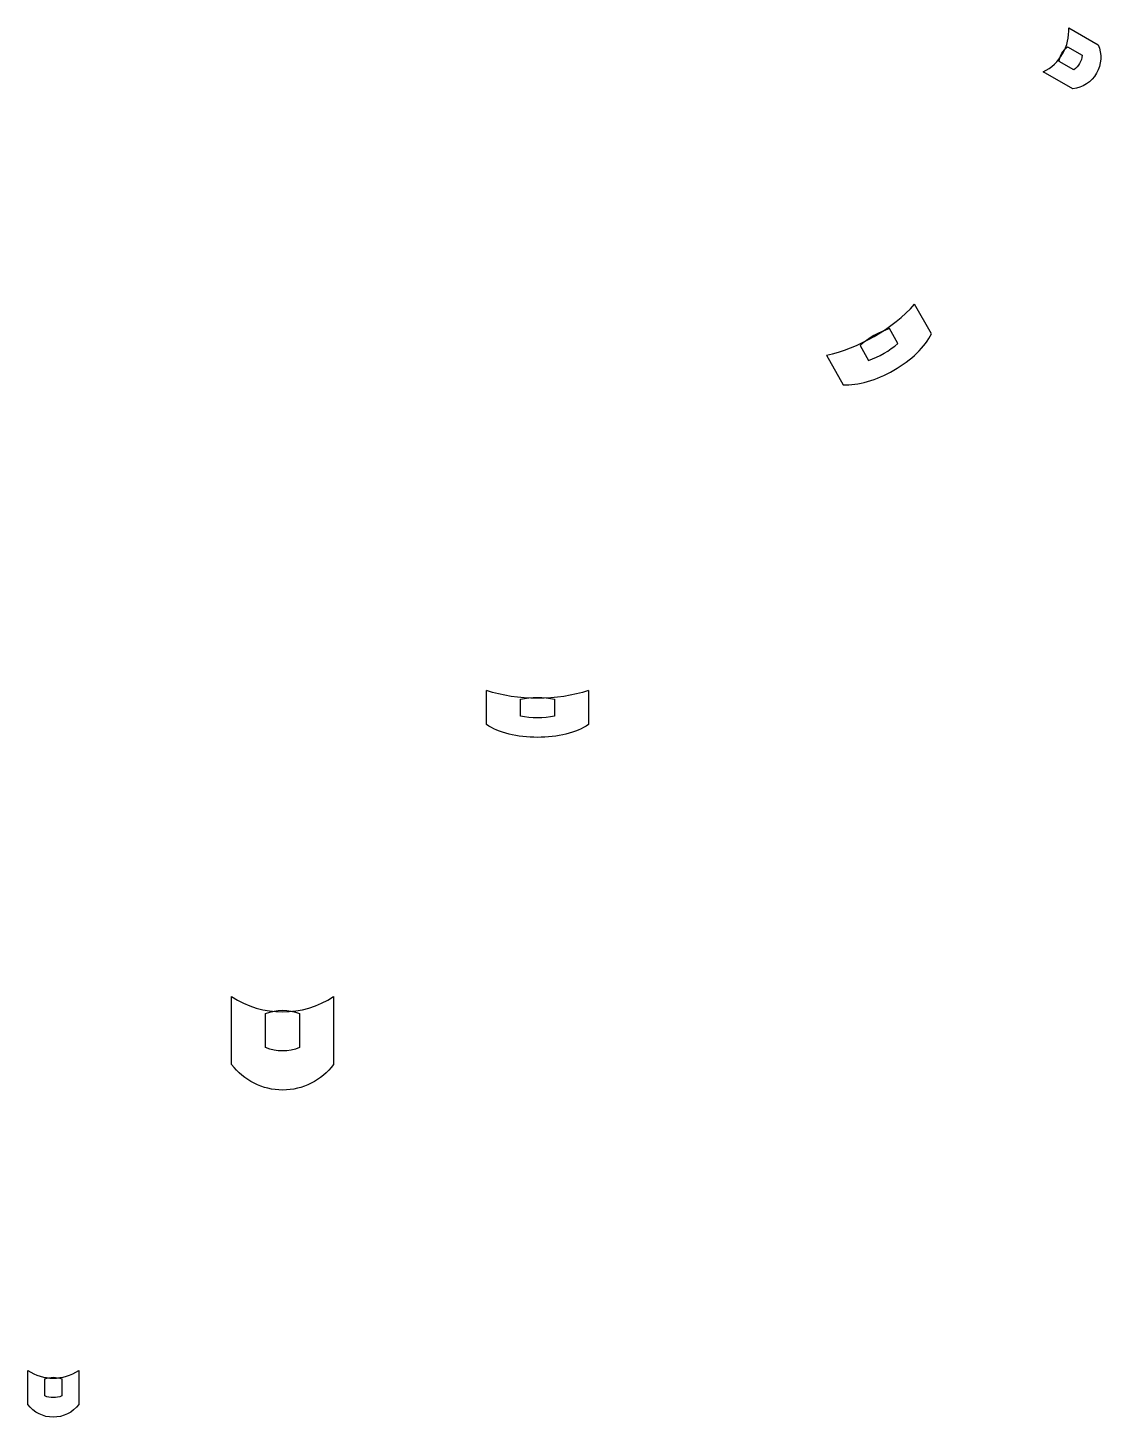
# Model space of a CAD drawing. Header units: millimetres. Extents: x -60 to 1213, y -15 to 1620.
import ezdxf

# ---------------------------------------------------------------- set-up
doc = ezdxf.new("R2010")
doc.units = ezdxf.units.MM

# ---------------------------------------------------------------- blocks, each defined once
blk = doc.blocks.new('BULGED')
for points in [[(0, 0, 0.5), (60, 0), (60, 40, -0.3), (0, 40)], [(20, 10, 0.2), (40, 10), (40, 30, 0.2), (20, 30)]]:
    blk.add_lwpolyline(points, format="xyb", close=True)

msp = doc.modelspace()

# ---------------------------------------------------------------- block references
for p, xscale, rotation in [((1200, 1600), -1, 60), ((900, 1200), 2, 30)]:
    msp.add_blockref('BULGED', p, dxfattribs=dict(xscale=xscale, rotation=rotation))
for p, xscale in [((600, 800), -2), ((0, 0), -1)]:
    msp.add_blockref('BULGED', p, dxfattribs=dict(xscale=xscale))
at = {"xscale": -2, "yscale": 2}
msp.add_blockref('BULGED', (300, 400), dxfattribs=at)

doc.saveas('drawing.dxf')
